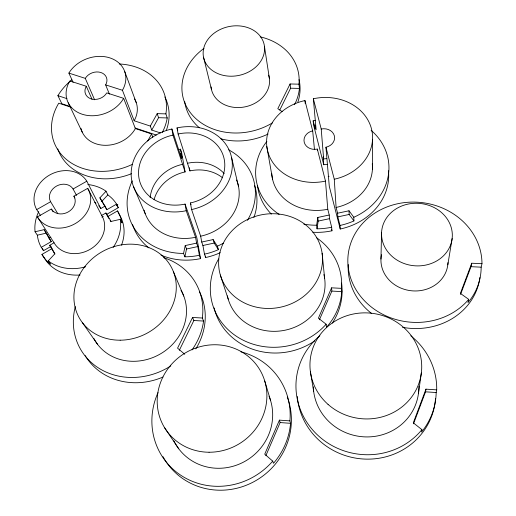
<?xml version="1.0" encoding="UTF-8"?>
<svg xmlns="http://www.w3.org/2000/svg" width="516" height="516" viewBox="0 0 516 516"><rect width="100%" height="100%" fill="white"/><g stroke="black" fill="none" stroke-linecap="round" stroke-linejoin="round"><path stroke-width="0.77" d="M372.429 169.1L372.539 139.301M380.956 259.064L381.543 232.748M418.47 393.308L421.333 373.003M312.806 232.239A61.791 53.593 -6 0 0 331.943 230.794L331.672 227.234A62.217 53.851 -6 0 1 317.024 228.82L316.643 225.228L317.804 217.455L329.227 215.011L327.77 209.244L325.493 181.116L317.327 149.085A11.036 9.378 -6.5 0 1 304.234 142.287A11.036 9.378 -6.5 0 1 312.683 130.858L304.956 100.562A48.775 41.461 -6.5 0 0 267.662 151.078A48.775 41.461 -6.5 0 0 325.493 181.116M317.024 228.82L318.172 221.093L317.804 217.455M413.522 423.791L425.532 391.825L425.964 389.154L436.704 389.87L436.188 392.534A69.989 66.88 12.6 0 1 421.52 432.06L421.927 429.66L413.303 422.83L425.964 389.154M447.798 264.824L452.139 238.527A35.436 31.289 5.2 0 0 402.499 205.697A35.436 31.289 5.2 0 0 396.14 259.516A35.436 31.289 5.2 0 0 452.139 238.527M199.363 255.259A61.978 53.735 -18.3 0 1 184.876 256.813L183.561 253.427L185.218 245.564L196.596 243.126L197.815 246.577L199.363 255.259L200.563 258.613A61.559 53.477 -18.3 0 1 161.031 255.097M184.876 256.813L186.521 248.996L185.218 245.564M460.556 294.423L471.005 266.682L471.747 263.225L481.976 263.721L481.157 267.172A66.674 59.733 6.6 0 1 467.986 302.608L468.722 299.364L460.382 293.404L471.747 263.225M289.921 420.895L279.433 420.134L264.727 454.177L272.725 461.123L273.493 463.271A69.731 66.719 -37.5 0 0 290.547 423.313L289.921 420.895A70.26 67.157 -37 0 0 240.946 351.835M265.869 455.634L280.136 422.559L279.433 420.134M341.566 288.354L331.582 287.831L318.398 318.191L326.151 324.222L326.48 327.267A65.429 60.056 -11.5 0 0 341.773 291.611L341.566 288.354A65.906 60.391 -11.5 0 0 316.792 237.902M319.417 319.797L331.865 291.089L331.582 287.831M192.017 349.906A65.932 59.25 -30.3 0 0 203.556 321.062L202.337 318.024L192.571 317.456L177.562 348.152L184.76 354.286M179.329 350.293L193.868 320.488L192.571 317.456M294.52 104.69A58.65 48.24 -11.8 0 0 299.428 88.423L298.964 84.172L290.082 83.966L277.808 108.67L282.129 111.637M279.814 109.992L290.605 88.21L290.082 83.966M160.379 132.915L151.756 130.064L158.586 117.687L157.193 113.636L165.888 113.881L167.223 117.938A58.779 47.936 -20.7 0 1 162.314 132.451M147.718 140.997L151.601 133.954L135.379 128.574A29.709 24.265 -20.8 0 1 105.451 145.319A29.709 24.265 -20.8 0 1 80.948 128.368M151.756 130.064L150.311 126.072L157.193 113.636M55.006 253.956L51.961 248.635L41.938 254.401A43.621 37.152 -27.8 0 0 50.478 264.186L48.233 260.896L54.715 253.949L49.749 245.261L54.051 242.784A27.483 23.355 -27.7 0 0 89.952 249.434A27.483 23.355 -27.7 0 0 101.697 215.417L105.922 212.992L111.127 221.435L120.26 219.339L121.976 222.873A43.621 37.152 -27.8 0 0 117.525 210.921L107.728 216.552L108.928 218.494M116.584 204.11L106.825 209.709L99.885 197.821L106.064 191.23L107.85 194.9A43.441 36.888 -27.4 0 1 116.584 204.11L118.299 207.69L106.67 214.372M101.723 201.459L107.85 194.9M116.448 205.2L117.841 204.4M38.713 211.631A43.744 37.062 -27.3 0 0 35.062 231.749L37.358 235.186A43.441 36.888 -27.4 0 0 41.267 247.338L43.518 250.666L51.174 246.267M101.878 217.126L103.252 216.339M35.062 231.749L44.15 229.659L49.046 238.192L50.884 237.141M98.704 205.71A27.374 23.188 -27.3 0 1 100.807 208.529L105.019 206.116L99.885 197.821M41.267 247.338L51.258 241.604L46.382 233.109L37.358 235.186M54.051 242.784L37.404 216.92L51.368 208.986L53.103 211.837M51.477 209.167L51.729 209.554A12.965 10.836 -27 0 0 68.551 211.754A12.965 10.836 -27 0 0 73.898 196.183L87.681 188.346L101.697 215.417M40.551 215.636L36.713 209.606L50.626 201.717L57.773 213.63M50.626 201.717L50.304 201.13A12.906 10.759 -26.7 0 1 56.715 185.966A12.906 10.759 -26.7 0 1 73.066 188.991L86.804 181.206L100.807 208.529M191.597 209.56A48.581 41.377 -17.6 0 0 231.761 158.515A48.581 41.377 -17.6 0 0 177.033 127.904L178.117 133.986A41.028 34.94 -17.6 0 1 224.331 159.844A41.028 34.94 -17.6 0 1 190.417 202.943L191.597 209.56L200.666 236.186L201.724 242.03L213.108 239.592L217.365 246.19L218.442 249.628A61.972 53.754 -17.8 0 1 204.478 254.162L205.639 257.529A61.552 53.496 -17.9 0 0 220.203 252.711M340.012 225.453L337.819 216.888L337.587 213.218L349.016 210.773L353.808 217.275L353.924 220.925A62.262 53.832 -5.3 0 1 340.012 225.453L340.225 229.02A61.836 53.574 -5.2 0 0 388.458 170.757M186.521 248.996L197.815 246.577M201.724 242.03L202.904 245.487L214.211 243.062L218.442 249.628M318.172 221.093L329.518 218.661L329.227 215.011M337.819 216.888L349.164 214.456L353.924 220.925M290.605 88.21L299.428 88.423M158.586 117.687L167.223 117.938M471.005 266.682L481.157 267.172M331.865 291.089L341.773 291.611M193.868 320.488L203.556 321.062M425.532 391.825L436.188 392.534M280.136 422.559L290.547 423.313M73.111 82.386L68.88 73.098L85.288 78.361A11.791 9.411 -20.3 0 1 100.865 72.504A11.791 9.411 -20.3 0 1 105.638 84.888L109.398 94.118M105.638 84.888L122.44 90.281L134.173 120.763L150.311 126.072M92.035 99.324L86.314 86.275L69.828 80.948A31.179 24.994 -20.5 0 0 82.25 114.255A31.179 24.994 -20.5 0 0 123.653 98.343L135.379 128.574M123.653 98.343L106.767 92.886A11.849 9.494 -20.5 0 1 91.08 98.866A11.849 9.494 -20.5 0 1 86.314 86.275M71.853 79.819A59.166 48.13 -20.6 0 0 57.902 95.66L66.996 98.653M70.215 106.522L61.862 103.748L57.902 95.66M135.05 128L156.335 135.05M70.937 107.212L58.753 103.174A59.43 48.556 -20.8 0 0 66.396 159.457A59.43 48.556 -20.8 0 0 132.225 164.417M82.283 322.487L97.524 344.282M41.938 254.401L43.073 256.052M43.209 256.259L44.195 257.69A43.318 36.971 -27.9 0 0 80.038 275.002M164.378 427.383L178.762 448.797M49.749 245.261L51.961 248.635M44.15 229.659L46.008 232.535M49.046 238.192L51.258 241.604M110.121 220.429L110.921 221.725M73.898 196.183L74.859 197.938M73.066 188.991L76.574 195.422M105.922 212.992L107.367 215.843M105.019 206.116L106.825 209.709M117.525 210.921L119.241 214.463A43.318 36.971 -27.9 0 1 121.492 245.165M68.215 102.8L82.508 132.677M85.288 78.361L94.596 99.781M133.431 186.463L145.235 213.753M173.505 271.945L183.78 296.081M124.743 71.601L136.256 102.665M151.601 133.954L152.8 137.25M186.218 210.715A48.588 41.357 -18 0 1 131.677 180.058A48.588 41.357 -18 0 1 171.893 129.013L172.957 135.102A41.035 34.927 -18 0 0 138.991 178.214A41.035 34.927 -18 0 0 185.057 204.091L186.218 210.715L195.558 237.283L196.596 243.126M185.057 204.091L196.86 237.882L200.563 258.613M190.417 202.943L191.017 204.704M172.957 135.102L185.096 171.938A38.461 33.405 -18.3 0 0 154.071 199.711M220.326 274.996L228.214 299.138M171.893 129.013L181.535 158.431L180.677 153.594L181.942 157.477L180.465 149.182A61.978 53.735 -18.3 0 0 178.813 149.563M180.465 149.182L181.722 153.052L185.096 171.938M177.033 127.904L177.756 130.167M178.117 133.986L189.933 170.899A38.461 33.417 -17.9 0 1 222.609 177.807M213.108 239.592L214.211 243.062M264.76 381.034L270.616 400.629M337.587 213.218L336.103 207.458L334.271 179.226A48.814 41.441 -5.8 0 0 371.449 128.736A48.814 41.441 -5.8 0 0 313.347 98.749L321.216 129.019L323.648 158.993A10.494 9.056 -5.4 0 1 326.538 158.722M321.216 129.019A11.049 9.378 -5.8 0 1 334.355 135.805A11.049 9.378 -5.8 0 1 325.951 147.228L334.271 179.226M323.648 158.993L323.113 156.916L323.751 164.739A12.823 11.107 -5.3 0 1 327.279 164.417M325.951 147.228L329.285 186.328L340.225 229.02M315.676 120.344A62.262 53.832 -5.3 0 0 313.167 120.841L315.263 129.019L314.895 124.936L316.121 129.709L313.347 98.749M323.751 164.739L313.547 124.904L313.167 120.841M329.518 218.661L331.672 227.234M331.556 229.239L331.943 230.794M203.53 57.218L211.367 89.036M231.581 157.593L238.476 186.25M189.366 167.752L189.933 170.899M205.362 255.994L205.639 257.529M202.904 245.487L204.478 254.162M266.804 146.492L272.551 179.2M310.355 371.372L313.683 391.509M264.444 46.305A30.966 24.923 -11.9 0 1 221.229 74.814A30.966 24.923 -11.9 0 1 215.927 31.908A30.966 24.923 -11.9 0 1 264.444 46.305L269.429 78.703M304.956 100.562L305.285 103.729M322.119 253.253A52.161 47.169 -11.7 0 1 250.473 305.485A52.161 47.169 -11.7 0 1 239.127 224.55A52.161 47.169 -11.7 0 1 322.119 253.253L324.661 278.569M312.683 130.858L314.438 149.266M317.327 149.085L317.443 150.362M349.016 210.773L349.164 214.456M341.515 283.058A64.958 59.727 -11.5 0 1 332.298 323.119M314.812 340.818A64.958 59.727 -11.5 0 1 214.095 307.865M326.151 324.222A65.906 60.391 -11.5 0 1 238.56 337.651A65.906 60.391 -11.5 0 1 218.674 258.89M323.9 274.564A49.42 45.279 -11.5 0 1 285.683 330.072A49.42 45.279 -11.5 0 1 227.395 295.842M199.537 291.991A65.461 58.921 -30.5 0 1 195.848 348.893M162.992 377.048A65.461 58.921 -30.5 0 1 85.185 355.588M163.669 257.671A66.416 59.579 -30.2 0 1 202.337 318.024M170.815 365.902A66.416 59.579 -30.2 0 1 99.13 368.379A66.416 59.579 -30.2 0 1 75.342 306.575M181.006 290.276A49.8 44.666 -30.1 0 1 159.444 354.453A49.8 44.666 -30.1 0 1 93.944 338.593M435.536 398.352A69.467 66.441 13.1 0 1 366.773 459.137A69.467 66.441 13.1 0 1 297.287 396.488M421.927 429.66A70.524 67.325 12.1 0 1 318.088 435.523A70.524 67.325 12.1 0 1 319.888 335.755M410.8 335.813A70.524 67.325 12.1 0 1 436.704 389.87M418.831 386.232A52.877 50.471 12 0 1 367.379 436.929A52.877 50.471 12 0 1 313.315 386.839M287.264 397.049A69.209 66.287 -38 0 1 250.886 483.24A69.209 66.287 -38 0 1 162.998 456.647M272.725 461.123A70.26 67.157 -37 0 1 183.38 476.881A70.26 67.157 -37 0 1 158.025 392.599M269.049 396.211A52.684 50.342 -36.9 0 1 241.372 463.168A52.684 50.342 -36.9 0 1 173.879 440.819M254.652 185.708A61.552 53.496 -17.9 0 1 253.878 217.559M187.495 163.262A38.99 33.74 -17.8 0 1 224.196 173.57M228.659 149.821A62.397 54.012 -17.8 0 1 247.403 220.364M223.389 243.171A62.397 54.012 -17.8 0 1 217.365 246.19M236.554 179.987A46.169 39.951 -17.8 0 1 200.666 236.186M148.892 247.893A61.559 53.477 -18.3 0 1 132.593 224.673M150.15 197.68A38.997 33.727 -18.3 0 1 182.58 164.32M183.561 253.427A62.41 53.993 -18.3 0 1 132.277 180.929M195.558 237.283A46.176 39.938 -18.3 0 1 144.106 210.206M271.332 214.095A61.791 53.593 -6 0 1 257.465 185.379M316.643 225.228A62.642 54.109 -6.1 0 1 303.834 224.144M279.137 214.398A62.642 54.109 -6.1 0 1 266.882 141.39M327.77 209.244A46.35 40.029 -6.1 0 1 271.751 173.44M371.127 130.348A62.688 54.09 -5.4 0 1 353.808 217.275M372.268 163.759A46.382 40.009 -5.4 0 1 336.103 207.458M329.085 176.349A10.494 9.056 -5.4 0 1 328.17 176.582M43.518 250.666A43.144 36.713 -27.5 0 1 42.312 248.299M116.816 205.523A43.144 36.713 -27.5 0 1 118.299 207.69M87.81 184.515A43.744 37.062 -27.3 0 1 106.064 191.23M36.713 209.606A28.806 24.007 -26.7 0 1 49.607 175.027A28.806 24.007 -26.7 0 1 86.804 181.206M94.725 202.253A27.374 23.188 -27.3 0 1 95.982 203.162M120.26 219.339A43.924 37.333 -27.7 0 1 113.088 247.48M85.662 266.772A43.924 37.333 -27.7 0 1 48.233 260.896M87.681 188.346A28.928 24.188 -27 0 1 75.065 223.705A28.928 24.188 -27 0 1 37.404 216.92M479.893 277.537A66.196 59.398 6.8 0 1 402.525 327.318M371.507 313.438A66.196 59.398 6.8 0 1 348.229 264.502M468.722 299.364A67.164 60.075 6.5 0 1 360.349 296.036A67.164 60.075 6.5 0 1 394.385 204.53A67.164 60.075 6.5 0 1 481.976 263.721M447.972 262.612A33.566 30.018 6.4 0 1 410.852 290.708A33.566 30.018 6.4 0 1 381.498 254.678M299.022 79.58A58.269 48.046 -11.8 0 1 297.919 101.942M268.133 134.018A58.269 48.046 -11.8 0 1 220.912 138.823M199.253 127.678A58.269 48.046 -11.8 0 1 184.651 101.362M260.219 36.849A59.03 48.439 -11.8 0 1 298.964 84.172M272.474 122.866A59.03 48.439 -11.8 0 1 192.958 115.752A59.03 48.439 -11.8 0 1 204.026 48.349M268.655 75.155A29.509 24.207 -11.8 0 1 245.042 106.851A29.509 24.207 -11.8 0 1 211.057 86.881M119.267 63.99A59.166 48.13 -20.6 0 1 165.888 113.881M134.515 98.956A29.573 24.052 -20.6 0 1 134.173 120.763M68.88 73.098A31.031 24.762 -20.3 0 1 109.76 57.85A31.031 24.762 -20.3 0 1 122.44 90.281M164.817 96.937A58.398 47.743 -20.7 0 1 166.236 130.619M131.432 173.724A58.663 48.156 -20.9 0 1 57.76 148.853M120.17 340.192A52.555 46.524 -29.1 0 0 171.705 267.894A52.555 46.524 -29.1 0 0 83.444 268.449A52.555 46.524 -29.1 0 0 120.17 340.192M328.041 404.383A55.954 52.974 8.7 0 0 420.385 378.286A55.954 52.974 8.7 0 0 349.087 315.044A55.954 52.974 8.7 0 0 328.041 404.383M209.051 452.235A55.747 52.826 -33.8 0 0 260.98 371.849A55.747 52.826 -33.8 0 0 166.107 371.391A55.747 52.826 -33.8 0 0 209.051 452.235"/></g></svg>
